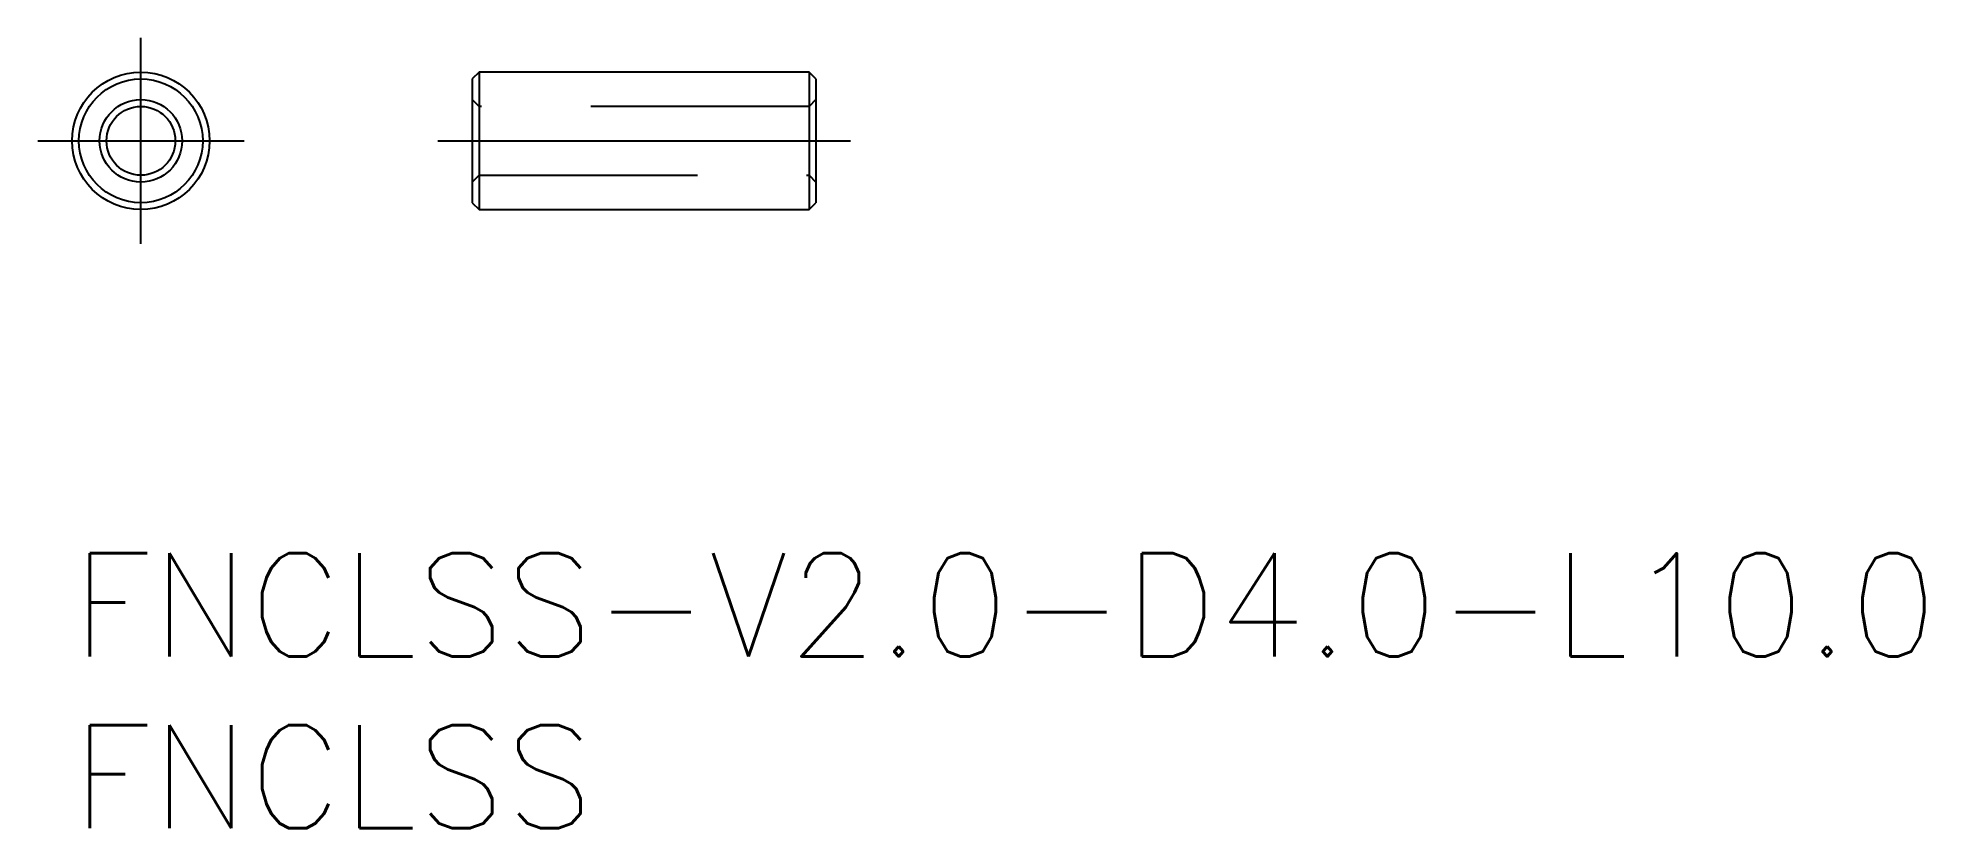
# Model space of a CAD drawing. Extents: x -1 to 53.9, y -8 to 15.
import ezdxf

# ---------------------------------------------------------------- set-up
doc = ezdxf.new("R2010")
doc.units = 0
doc.header["$LTSCALE"] = 0.5
doc.linetypes.add('CENTER', pattern=[50.8, 31.75, -6.35, 6.35, -6.35])
doc.linetypes.add('DASHED', pattern=[19.05, 12.7, -6.35])
for name, color, linetype in [('MSM_CENTER', 1, 'CENTER'), ('MSM_CONTINUOUS', 7, 'CONTINUOUS'), ('MSM_DASHED', 4, 'DASHED'), ('MSM_PART_NUMBER', 7, 'CONTINUOUS')]:
    doc.layers.add(name, color=color, linetype=linetype)
doc.styles.get("Standard").update_dxf_attribs({"font": 'txt.shx', "height": 1, "bigfont": 'bigfont.shx'})

# ---------------------------------------------------------------- blocks, each defined once
blk = doc.blocks.new('*U12')
at = {"layer": 'MSM_PART_NUMBER'}
blk.add_text('FNCLSS-V2.0-D4.0-L10.0', height=3, dxfattribs=at).set_placement((0, -3))
blk = doc.blocks.new('*U13')
at = {"layer": 'MSM_PART_NUMBER'}
blk.add_text('FNCLSS', height=3, dxfattribs=at).set_placement((0, -8))

msp = doc.modelspace()

# ---------------------------------------------------------------- linework, layer by layer
at = {"layer": 'MSM_CENTER'}
for p, q in [((2, 9), (2, 15)), ((-1, 12), (5, 12)), ((10.636, 12), (22.636, 12))]:
    msp.add_line(p, q, dxfattribs=at)
at = {"layer": 'MSM_CONTINUOUS'}
for p, q in [((11.836, 14), (11.636, 13.8)), ((11.636, 13.8), (11.636, 10.2)), ((21.436, 14), (11.836, 14)), ((11.836, 14), (11.836, 10)), ((21.636, 13.8), (21.436, 14)), ((21.436, 14), (21.436, 10)), ((21.636, 13.8), (21.636, 10.2)), ((11.636, 10.2), (11.836, 10)), ((11.836, 10), (21.436, 10)), ((21.436, 10), (21.636, 10.2))]:
    msp.add_line(p, q, dxfattribs=at)
for radius in [2, 1.8, 1.2, 1]:
    msp.add_circle((2, 12), radius, dxfattribs=at)
at = {"layer": 'MSM_DASHED'}
for p, q in [((11.836, 13), (11.636, 13.2)), ((21.636, 13.2), (21.436, 13)), ((21.436, 13), (11.836, 13)), ((11.636, 10.8), (11.836, 11)), ((11.836, 11), (21.436, 11)), ((21.436, 11), (21.636, 10.8))]:
    msp.add_line(p, q, dxfattribs=at)

# ---------------------------------------------------------------- block references
at = {"layer": 'MSM_CONTINUOUS'}
for name in ['*U12', '*U13']:
    msp.add_blockref(name, (0, 0), dxfattribs=at)

doc.saveas('drawing.dxf')
